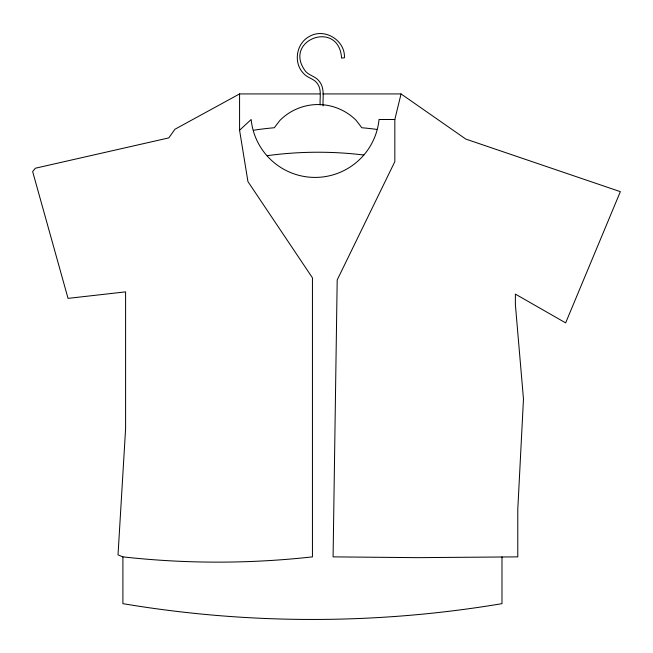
<?xml version="1.0" encoding="UTF-8"?>
<svg xmlns="http://www.w3.org/2000/svg" width="653" height="653" viewBox="0 0 653 653"><rect width="100%" height="100%" fill="white"/><g stroke="black" fill="none" stroke-linecap="round" stroke-linejoin="round"><path stroke-width="0.98" d="M401.048 93.926L465.834 139.089L620.35 191.664L565.645 322.876L515.38 294.111L515.38 304.641L523.477 399.065L517.78 509.479L517.78 556.87L417.536 557.654L333.087 556.87L337.193 279.966L394.836 161.626L394.836 119.507L401.048 93.926L322.851 93.926M319.807 93.926L239.578 93.926L174.898 129.278L168.825 137.889L35.344 168.229L32.65 171.592L68.043 298.372L125.596 291.867L125.596 428.76L118.022 554.895L122.903 556.87A855.569 855.569 0 0 0 312.444 556.87L312.444 277.819L247.944 181.607L239.578 130.257L251.152 119.507A64.255 64.255 0 0 0 379.034 119.507L394.836 119.507M501.986 556.87L501.986 603.658A1145.142 1145.142 0 0 1 122.903 603.658L122.903 556.87M323.047 105.949C322.639 97.836 324.982 88.114 319.211 81.233C315.856 76.45 309.538 75.748 305.718 71.528C281.688 40.217 339.005 18.692 341.584 58.109L344.433 57.799C345.404 40.331 324.565 27.589 309.457 36.421C296.152 43.343 293.083 62.843 303.621 73.52C307.563 78.156 314.632 78.695 317.791 84.172C321.872 90.318 319.578 98.179 320.174 104.994M239.578 93.926L239.578 130.257M376.773 129.408A314.224 314.224 0 0 0 361.811 127.743L356.105 120.307A53.807 53.807 0 0 0 280.006 120.307L274.301 127.743A314.224 314.224 0 0 0 253.739 130.216M267.289 155.667A376.642 376.642 0 0 1 363.868 155.03"/></g></svg>
